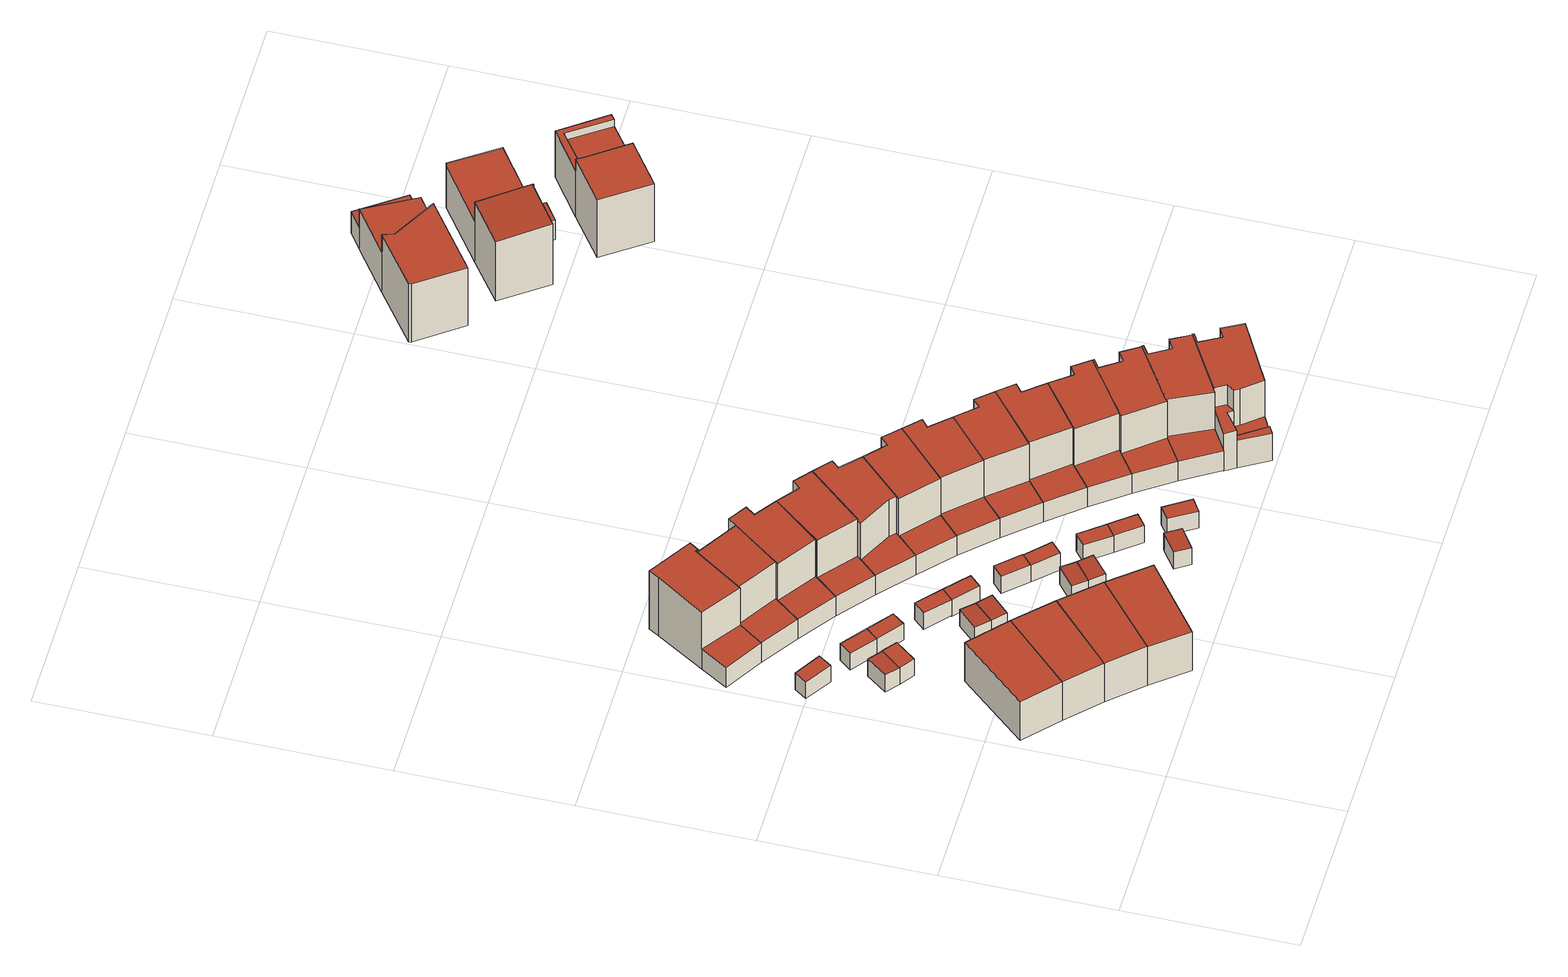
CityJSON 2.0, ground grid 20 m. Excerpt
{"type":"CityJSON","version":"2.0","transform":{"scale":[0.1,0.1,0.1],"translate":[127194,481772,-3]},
"CityObjects":{
"building1":{"type":"Building","attributes":{"b3_dak_type":"multiple horizontal","b3_h_dak_50p":3.62,"b3_h_dak_70p":3.63,"b3_h_dak_max":3.84,"b3_h_dak_min":3.53,"b3_h_maaiveld":-2.5,"b3_kas_warenhuis":false,"b3_mutatie_ahn3_ahn4":false,"b3_reconstructie_onvolledig":false,"b3_rmse_lod12":0.0469,"b3_rmse_lod13":0.0469,"b3_rmse_lod22":0.0445,"b3_val3dity_lod12":"[]","b3_val3dity_lod13":"[]","b3_val3dity_lod22":"[]","b3_volume_lod12":350.86,"b3_volume_lod13":350.86,"b3_volume_lod22":350.27,"geconstateerd":false,"oorspronkelijkbouwjaar":2007,"status":"Pand in gebruik"},"children":["building1-1"]},
"building1-1":{"type":"BuildingPart","parents":["building1"],"geometry":[{"type":"Solid","lod":"2.2","boundaries":[[[[0,1,2,3]],[[4,1,0,5]],[[5,0,3,6]],[[7,2,1,4]],[[6,3,2,7]],[[6,7,4,5]]]],"semantics":{"surfaces":[{"type":"GroundSurface"},{"type":"WallSurface","on_footprint_edge":true},{"type":"RoofSurface"}],"values":[[0,1,1,1,1,2]]}}]},
"building2":{"type":"Building","attributes":{"b3_dak_type":"multiple horizontal","b3_h_dak_50p":0.16,"b3_h_dak_70p":0.19,"b3_h_dak_max":0.23,"b3_h_dak_min":0.09,"b3_h_maaiveld":-2.44,"b3_kas_warenhuis":false,"b3_mutatie_ahn3_ahn4":false,"b3_reconstructie_onvolledig":false,"b3_rmse_lod12":0.0312,"b3_rmse_lod13":0.0312,"b3_rmse_lod22":0.0264,"b3_val3dity_lod12":"[]","b3_val3dity_lod13":"[]","b3_val3dity_lod22":"[]","b3_volume_lod12":16.62,"b3_volume_lod13":16.62,"b3_volume_lod22":16.56,"geconstateerd":false,"oorspronkelijkbouwjaar":2007,"status":"Pand in gebruik"},"children":["building2-1"]},
"building2-1":{"type":"BuildingPart","parents":["building2"],"geometry":[{"type":"Solid","lod":"2.2","boundaries":[[[[8,9,10,11]],[[12,9,8,13]],[[13,8,11,14]],[[15,10,9,12]],[[14,11,10,15]],[[14,15,12,13]]]],"semantics":{"surfaces":[{"type":"GroundSurface"},{"type":"WallSurface","on_footprint_edge":true},{"type":"RoofSurface"}],"values":[[0,1,1,1,1,2]]}}]},
"building3":{"type":"Building","attributes":{"b3_dak_type":"multiple horizontal","b3_h_dak_50p":3.62,"b3_h_dak_70p":3.64,"b3_h_dak_max":3.82,"b3_h_dak_min":3.53,"b3_h_maaiveld":-2.5,"b3_kas_warenhuis":false,"b3_mutatie_ahn3_ahn4":false,"b3_reconstructie_onvolledig":false,"b3_rmse_lod12":0.0473,"b3_rmse_lod13":0.0473,"b3_rmse_lod22":0.0438,"b3_val3dity_lod12":"[]","b3_val3dity_lod13":"[]","b3_val3dity_lod22":"[]","b3_volume_lod12":351.68,"b3_volume_lod13":351.68,"b3_volume_lod22":350.87,"geconstateerd":false,"oorspronkelijkbouwjaar":2007,"status":"Pand in gebruik"},"children":["building3-1"]},
"building3-1":{"type":"BuildingPart","parents":["building3"],"geometry":[{"type":"Solid","lod":"2.2","boundaries":[[[[16,0,3,17]],[[5,0,16,18]],[[18,16,17,19]],[[6,3,0,5]],[[19,17,3,6]],[[19,6,5,18]]]],"semantics":{"surfaces":[{"type":"GroundSurface"},{"type":"WallSurface","on_footprint_edge":true},{"type":"RoofSurface"}],"values":[[0,1,1,1,1,2]]}}]},
"building4":{"type":"Building","attributes":{"b3_dak_type":"multiple horizontal","b3_h_dak_50p":0.15,"b3_h_dak_70p":0.17,"b3_h_dak_max":0.22,"b3_h_dak_min":0.09,"b3_h_maaiveld":-2.45,"b3_kas_warenhuis":false,"b3_mutatie_ahn3_ahn4":false,"b3_reconstructie_onvolledig":false,"b3_rmse_lod12":0.0322,"b3_rmse_lod13":0.0322,"b3_rmse_lod22":0.0257,"b3_val3dity_lod12":"[]","b3_val3dity_lod13":"[]","b3_val3dity_lod22":"[]","b3_volume_lod12":15.64,"b3_volume_lod13":15.64,"b3_volume_lod22":15.59,"geconstateerd":false,"oorspronkelijkbouwjaar":2007,"status":"Pand in gebruik"},"children":["building4-1"]},
"building4-1":{"type":"BuildingPart","parents":["building4"],"geometry":[{"type":"Solid","lod":"2.2","boundaries":[[[[20,21,22,23]],[[24,21,20,25]],[[26,22,21,24]],[[25,20,23,27]],[[27,23,22,26]],[[27,26,24,25]]]],"semantics":{"surfaces":[{"type":"GroundSurface"},{"type":"WallSurface","on_footprint_edge":true},{"type":"RoofSurface"}],"values":[[0,1,1,1,1,2]]}}]},
"building5":{"type":"Building","attributes":{"b3_dak_type":"multiple horizontal","b3_h_dak_50p":0.14,"b3_h_dak_70p":0.16,"b3_h_dak_max":0.22,"b3_h_dak_min":0.08,"b3_h_maaiveld":-2.45,"b3_kas_warenhuis":false,"b3_mutatie_ahn3_ahn4":false,"b3_reconstructie_onvolledig":false,"b3_rmse_lod12":0.0303,"b3_rmse_lod13":0.0303,"b3_rmse_lod22":0.0255,"b3_val3dity_lod12":"[]","b3_val3dity_lod13":"[]","b3_val3dity_lod22":"[]","b3_volume_lod12":15.59,"b3_volume_lod13":15.59,"b3_volume_lod22":15.56,"geconstateerd":false,"oorspronkelijkbouwjaar":2007,"status":"Pand in gebruik"},"children":["building5-1"]},
"building5-1":{"type":"BuildingPart","parents":["building5"],"geometry":[{"type":"Solid","lod":"2.2","boundaries":[[[[22,21,28,29]],[[30,21,22,26]],[[31,28,21,30]],[[26,22,29,32]],[[32,29,28,31]],[[32,31,30,26]]]],"semantics":{"surfaces":[{"type":"GroundSurface"},{"type":"WallSurface","on_footprint_edge":true},{"type":"RoofSurface"}],"values":[[0,1,1,1,1,2]]}}]},
"building6":{"type":"Building","attributes":{"b3_dak_type":"multiple horizontal","b3_h_dak_50p":3.62,"b3_h_dak_70p":3.64,"b3_h_dak_max":3.83,"b3_h_dak_min":3.54,"b3_h_maaiveld":-2.51,"b3_kas_warenhuis":false,"b3_mutatie_ahn3_ahn4":false,"b3_reconstructie_onvolledig":false,"b3_rmse_lod12":0.0476,"b3_rmse_lod13":0.0476,"b3_rmse_lod22":0.0449,"b3_val3dity_lod12":"[]","b3_val3dity_lod13":"[]","b3_val3dity_lod22":"[]","b3_volume_lod12":352.88,"b3_volume_lod13":352.88,"b3_volume_lod22":352.24,"geconstateerd":false,"oorspronkelijkbouwjaar":2007,"status":"Pand in gebruik"},"children":["building6-1"]},
"building6-1":{"type":"BuildingPart","parents":["building6"],"geometry":[{"type":"Solid","lod":"2.2","boundaries":[[[[33,16,17,34]],[[18,16,33,35]],[[35,33,34,36]],[[19,17,16,18]],[[36,34,17,19]],[[36,19,18,35]]]],"semantics":{"surfaces":[{"type":"GroundSurface"},{"type":"WallSurface","on_footprint_edge":true},{"type":"RoofSurface"}],"values":[[0,1,1,1,1,2]]}}]},
"building7":{"type":"Building","attributes":{"b3_dak_type":"multiple horizontal","b3_h_dak_50p":0.16,"b3_h_dak_70p":0.19,"b3_h_dak_max":0.23,"b3_h_dak_min":0.08,"b3_h_maaiveld":-2.43,"b3_kas_warenhuis":false,"b3_mutatie_ahn3_ahn4":false,"b3_reconstructie_onvolledig":false,"b3_rmse_lod12":0.0353,"b3_rmse_lod13":0.0353,"b3_rmse_lod22":0.0307,"b3_val3dity_lod12":"[]","b3_val3dity_lod13":"[]","b3_val3dity_lod22":"[]","b3_volume_lod12":16.55,"b3_volume_lod13":16.55,"b3_volume_lod22":16.5,"geconstateerd":false,"oorspronkelijkbouwjaar":2007,"status":"Pand in gebruik"},"children":["building7-1"]},
"building7-1":{"type":"BuildingPart","parents":["building7"],"geometry":[{"type":"Solid","lod":"2.2","boundaries":[[[[37,38,39,40]],[[41,39,38,42]],[[43,40,39,41]],[[44,37,40,43]],[[42,38,37,44]],[[42,44,43,41]]]],"semantics":{"surfaces":[{"type":"GroundSurface"},{"type":"WallSurface","on_footprint_edge":true},{"type":"RoofSurface"}],"values":[[0,1,1,1,1,2]]}}]},
"building8":{"type":"Building","attributes":{"b3_dak_type":"multiple horizontal","b3_h_dak_50p":3.62,"b3_h_dak_70p":3.63,"b3_h_dak_max":3.81,"b3_h_dak_min":3.55,"b3_h_maaiveld":-2.51,"b3_kas_warenhuis":false,"b3_mutatie_ahn3_ahn4":false,"b3_reconstructie_onvolledig":false,"b3_rmse_lod12":0.0445,"b3_rmse_lod13":0.0445,"b3_rmse_lod22":0.0432,"b3_val3dity_lod12":"[]","b3_val3dity_lod13":"[]","b3_val3dity_lod22":"[]","b3_volume_lod12":352.16,"b3_volume_lod13":352.16,"b3_volume_lod22":351.63,"geconstateerd":false,"oorspronkelijkbouwjaar":2007,"status":"Pand in gebruik"},"children":["building8-1"]},
"building8-1":{"type":"BuildingPart","parents":["building8"],"geometry":[{"type":"Solid","lod":"2.2","boundaries":[[[[45,33,34,46]],[[47,33,45,48]],[[48,45,46,49]],[[36,34,33,47]],[[49,46,34,36]],[[49,36,47,48]]]],"semantics":{"surfaces":[{"type":"GroundSurface"},{"type":"WallSurface","on_footprint_edge":true},{"type":"RoofSurface"}],"values":[[0,1,1,1,1,2]]}}]},
"building9":{"type":"Building","attributes":{"b3_dak_type":"multiple horizontal","b3_h_dak_50p":0.15,"b3_h_dak_70p":0.19,"b3_h_dak_max":0.22,"b3_h_dak_min":0.09,"b3_h_maaiveld":-2.45,"b3_kas_warenhuis":false,"b3_mutatie_ahn3_ahn4":false,"b3_reconstructie_onvolledig":false,"b3_rmse_lod12":0.0327,"b3_rmse_lod13":0.0327,"b3_rmse_lod22":0.0309,"b3_val3dity_lod12":"[]","b3_val3dity_lod13":"[]","b3_val3dity_lod22":"[]","b3_volume_lod12":16.62,"b3_volume_lod13":16.62,"b3_volume_lod22":16.6,"geconstateerd":false,"oorspronkelijkbouwjaar":2007,"status":"Pand in gebruik"},"children":["building9-1"]},
"building9-1":{"type":"BuildingPart","parents":["building9"],"geometry":[{"type":"Solid","lod":"2.2","boundaries":[[[[40,39,50,51]],[[41,39,40,43]],[[52,50,39,41]],[[43,40,51,53]],[[53,51,50,52]],[[53,52,41,43]]]],"semantics":{"surfaces":[{"type":"GroundSurface"},{"type":"WallSurface","on_footprint_edge":true},{"type":"RoofSurface"}],"values":[[0,1,1,1,1,2]]}}]},
"building10":{"type":"Building","attributes":{"b3_dak_type":"multiple horizontal","b3_h_dak_50p":6.59,"b3_h_dak_70p":6.62,"b3_h_dak_max":6.99,"b3_h_dak_min":0.56,"b3_h_maaiveld":-2.5,"b3_kas_warenhuis":false,"b3_mutatie_ahn3_ahn4":false,"b3_reconstructie_onvolledig":false,"b3_rmse_lod12":3.11,"b3_rmse_lod13":0.133,"b3_rmse_lod22":0.134,"b3_val3dity_lod12":"[]","b3_val3dity_lod13":"[]","b3_val3dity_lod22":"[]","b3_volume_lod12":579.64,"b3_volume_lod13":471.14,"b3_volume_lod22":470.52,"geconstateerd":false,"oorspronkelijkbouwjaar":2007,"status":"Pand in gebruik"},"children":["building10-1"]},
"building10-1":{"type":"BuildingPart","parents":["building10"],"geometry":[{"type":"Solid","lod":"2.2","boundaries":[[[[54,55,56,57,58,59,60,61,62]],[[63,60,59,64]],[[65,61,60,63]],[[66,58,57,67]],[[64,59,58,66]],[[68,54,62,69]],[[67,57,56,70,71]],[[70,56,55,72]],[[73,69,62,61,65]],[[72,55,54,68]],[[71,70,69,73]],[[71,73,65,63,64,66,67]],[[69,70,72,68]]]],"semantics":{"surfaces":[{"type":"GroundSurface"},{"type":"WallSurface","on_footprint_edge":true},{"type":"WallSurface","on_footprint_edge":false},{"type":"RoofSurface"}],"values":[[0,1,1,1,1,1,1,1,1,1,2,3,3]]}}]},
"building11":{"type":"Building","attributes":{"b3_dak_type":"multiple horizontal","b3_h_dak_50p":0.15,"b3_h_dak_70p":0.17,"b3_h_dak_max":0.22,"b3_h_dak_min":0.09,"b3_h_maaiveld":-2.44,"b3_kas_warenhuis":false,"b3_mutatie_ahn3_ahn4":false,"b3_reconstructie_onvolledig":false,"b3_rmse_lod12":0.0312,"b3_rmse_lod13":0.0312,"b3_rmse_lod22":0.0282,"b3_val3dity_lod12":"[]","b3_val3dity_lod13":"[]","b3_val3dity_lod22":"[]","b3_volume_lod12":15.48,"b3_volume_lod13":15.48,"b3_volume_lod22":15.45,"geconstateerd":false,"oorspronkelijkbouwjaar":2007,"status":"Pand in gebruik"},"children":["building11-1"]},
"building11-1":{"type":"BuildingPart","parents":["building11"],"geometry":[{"type":"Solid","lod":"2.2","boundaries":[[[[74,75,76,77]],[[78,75,74,79]],[[79,74,77,80]],[[81,76,75,78]],[[80,77,76,81]],[[80,81,78,79]]]],"semantics":{"surfaces":[{"type":"GroundSurface"},{"type":"WallSurface","on_footprint_edge":true},{"type":"RoofSurface"}],"values":[[0,1,1,1,1,2]]}}]},
"building12":{"type":"Building","attributes":{"b3_dak_type":"multiple horizontal","b3_h_dak_50p":0.15,"b3_h_dak_70p":0.17,"b3_h_dak_max":0.22,"b3_h_dak_min":0.08,"b3_h_maaiveld":-2.44,"b3_kas_warenhuis":false,"b3_mutatie_ahn3_ahn4":false,"b3_reconstructie_onvolledig":false,"b3_rmse_lod12":0.0289,"b3_rmse_lod13":0.0289,"b3_rmse_lod22":0.0249,"b3_val3dity_lod12":"[]","b3_val3dity_lod13":"[]","b3_val3dity_lod22":"[]","b3_volume_lod12":15.53,"b3_volume_lod13":15.53,"b3_volume_lod22":15.49,"geconstateerd":false,"oorspronkelijkbouwjaar":2007,"status":"Pand in gebruik"},"children":["building12-1"]},
"building12-1":{"type":"BuildingPart","parents":["building12"],"geometry":[{"type":"Solid","lod":"2.2","boundaries":[[[[82,74,77,83]],[[79,74,82,84]],[[84,82,83,85]],[[80,77,74,79]],[[85,83,77,80]],[[85,80,79,84]]]],"semantics":{"surfaces":[{"type":"GroundSurface"},{"type":"WallSurface","on_footprint_edge":true},{"type":"RoofSurface"}],"values":[[0,1,1,1,1,2]]}}]},
"building13":{"type":"Building","attributes":{"b3_dak_type":"multiple horizontal","b3_h_dak_50p":0.16,"b3_h_dak_70p":0.18,"b3_h_dak_max":0.35,"b3_h_dak_min":0.08,"b3_h_maaiveld":-2.44,"b3_kas_warenhuis":false,"b3_mutatie_ahn3_ahn4":false,"b3_reconstructie_onvolledig":false,"b3_rmse_lod12":0.0394,"b3_rmse_lod13":0.0394,"b3_rmse_lod22":0.0369,"b3_val3dity_lod12":"[]","b3_val3dity_lod13":"[]","b3_val3dity_lod22":"[]","b3_volume_lod12":16.65,"b3_volume_lod13":16.65,"b3_volume_lod22":16.6,"geconstateerd":false,"oorspronkelijkbouwjaar":2007,"status":"Pand in gebruik"},"children":["building13-1"]},
"building13-1":{"type":"BuildingPart","parents":["building13"],"geometry":[{"type":"Solid","lod":"2.2","boundaries":[[[[86,87,88,89]],[[90,88,87,91]],[[92,89,88,90]],[[93,86,89,92]],[[91,87,86,93]],[[91,93,92,90]]]],"semantics":{"surfaces":[{"type":"GroundSurface"},{"type":"WallSurface","on_footprint_edge":true},{"type":"RoofSurface"}],"values":[[0,1,1,1,1,2]]}}]},
"building14":{"type":"Building","attributes":{"b3_dak_type":"multiple horizontal","b3_h_dak_50p":6.58,"b3_h_dak_70p":6.61,"b3_h_dak_max":6.96,"b3_h_dak_min":0.61,"b3_h_maaiveld":-2.49,"b3_kas_warenhuis":false,"b3_mutatie_ahn3_ahn4":false,"b3_reconstructie_onvolledig":false,"b3_rmse_lod12":3.37,"b3_rmse_lod13":1.05,"b3_rmse_lod22":0.201,"b3_val3dity_lod12":"[]","b3_val3dity_lod13":"[]","b3_val3dity_lod22":"[]","b3_volume_lod12":539.09,"b3_volume_lod13":422.12,"b3_volume_lod22":402.04,"geconstateerd":false,"oorspronkelijkbouwjaar":2007,"status":"Pand in gebruik"},"children":["building14-1"]},
"building14-1":{"type":"BuildingPart","parents":["building14"],"geometry":[{"type":"Solid","lod":"2.2","boundaries":[[[[94,95,96,97,98,99,100,54,101,61]],[[102,100,99,103]],[[104,105,103,106]],[[107,96,95,108]],[[109,98,97,110]],[[110,97,96,107]],[[111,112,113,114]],[[114,113,94,61,65]],[[68,54,100,102]],[[105,101,54,68]],[[106,103,99,98,109,115]],[[65,61,101,105,104]],[[108,95,94,113]],[[115,109,112,111]],[[105,68,102,103]],[[115,111,114,65,104,106]],[[112,109,110,107,108,113]]]],"semantics":{"surfaces":[{"type":"GroundSurface"},{"type":"WallSurface","on_footprint_edge":true},{"type":"WallSurface","on_footprint_edge":false},{"type":"RoofSurface"}],"values":[[0,1,2,1,1,1,2,1,1,1,1,1,1,2,3,3,3]]}}]},
"building15":{"type":"Building","attributes":{"b3_dak_type":"multiple horizontal","b3_h_dak_50p":0.15,"b3_h_dak_70p":0.17,"b3_h_dak_max":0.22,"b3_h_dak_min":0.1,"b3_h_maaiveld":-2.45,"b3_kas_warenhuis":false,"b3_mutatie_ahn3_ahn4":false,"b3_reconstructie_onvolledig":false,"b3_rmse_lod12":0.0304,"b3_rmse_lod13":0.0304,"b3_rmse_lod22":0.0271,"b3_val3dity_lod12":"[]","b3_val3dity_lod13":"[]","b3_val3dity_lod22":"[]","b3_volume_lod12":16.62,"b3_volume_lod13":16.62,"b3_volume_lod22":16.58,"geconstateerd":false,"oorspronkelijkbouwjaar":2007,"status":"Pand in gebruik"},"children":["building15-1"]},
"building15-1":{"type":"BuildingPart","parents":["building15"],"geometry":[{"type":"Solid","lod":"2.2","boundaries":[[[[116,117,118,119]],[[91,117,116,90]],[[120,118,117,91]],[[90,116,119,121]],[[121,119,118,120]],[[121,120,91,90]]]],"semantics":{"surfaces":[{"type":"GroundSurface"},{"type":"WallSurface","on_footprint_edge":true},{"type":"RoofSurface"}],"values":[[0,1,1,1,1,2]]}}]},
"building16":{"type":"Building","attributes":{"b3_dak_type":"multiple horizontal","b3_h_dak_50p":0.14,"b3_h_dak_70p":0.17,"b3_h_dak_max":0.21,"b3_h_dak_min":0.1,"b3_h_maaiveld":-2.47,"b3_kas_warenhuis":false,"b3_mutatie_ahn3_ahn4":false,"b3_reconstructie_onvolledig":false,"b3_rmse_lod12":0.0326,"b3_rmse_lod13":0.0326,"b3_rmse_lod22":0.0248,"b3_val3dity_lod12":"[]","b3_val3dity_lod13":"[]","b3_val3dity_lod22":"[]","b3_volume_lod12":15.82,"b3_volume_lod13":15.82,"b3_volume_lod22":15.75,"geconstateerd":false,"oorspronkelijkbouwjaar":2007,"status":"Pand in gebruik"},"children":["building16-1"]},
"building16-1":{"type":"BuildingPart","parents":["building16"],"geometry":[{"type":"Solid","lod":"2.2","boundaries":[[[[122,123,124,125]],[[126,123,122,127]],[[127,122,125,128]],[[129,124,123,126]],[[128,125,124,129]],[[128,129,126,127]]]],"semantics":{"surfaces":[{"type":"GroundSurface"},{"type":"WallSurface","on_footprint_edge":true},{"type":"RoofSurface"}],"values":[[0,1,1,1,1,2]]}}]},
"building17":{"type":"Building","attributes":{"b3_dak_type":"multiple horizontal","b3_h_dak_50p":6.57,"b3_h_dak_70p":6.6,"b3_h_dak_max":6.95,"b3_h_dak_min":0.58,"b3_h_maaiveld":-2.49,"b3_kas_warenhuis":false,"b3_mutatie_ahn3_ahn4":false,"b3_reconstructie_onvolledig":false,"b3_rmse_lod12":3.34,"b3_rmse_lod13":1.13,"b3_rmse_lod22":1.14,"b3_val3dity_lod12":"[]","b3_val3dity_lod13":"[]","b3_val3dity_lod22":"[]","b3_volume_lod12":538.98,"b3_volume_lod13":430.71,"b3_volume_lod22":430.53,"geconstateerd":false,"oorspronkelijkbouwjaar":2007,"status":"Pand in gebruik"},"children":["building17-1"]},
"building17-1":{"type":"BuildingPart","parents":["building17"],"geometry":[{"type":"Solid","lod":"2.2","boundaries":[[[[130,97,131,132,133,134,135,100]],[[136,132,131,137]],[[138,133,132,136]],[[139,97,130,140,141]],[[137,131,97,139]],[[142,143,134,133,138]],[[141,140,143,142]],[[102,100,135,144]],[[140,130,100,102]],[[144,135,134,143]],[[141,142,138,136,137,139]],[[144,143,140,102]]]],"semantics":{"surfaces":[{"type":"GroundSurface"},{"type":"WallSurface","on_footprint_edge":true},{"type":"WallSurface","on_footprint_edge":false},{"type":"RoofSurface"}],"values":[[0,1,1,1,1,1,2,1,1,1,3,3]]}}]},
"building18":{"type":"Building","attributes":{"b3_dak_type":"multiple horizontal","b3_h_dak_50p":0.14,"b3_h_dak_70p":0.17,"b3_h_dak_max":0.23,"b3_h_dak_min":0.1,"b3_h_maaiveld":-2.46,"b3_kas_warenhuis":false,"b3_mutatie_ahn3_ahn4":false,"b3_reconstructie_onvolledig":false,"b3_rmse_lod12":0.0296,"b3_rmse_lod13":0.0296,"b3_rmse_lod22":0.0271,"b3_val3dity_lod12":"[]","b3_val3dity_lod13":"[]","b3_val3dity_lod22":"[]","b3_volume_lod12":15.75,"b3_volume_lod13":15.75,"b3_volume_lod22":15.72,"geconstateerd":false,"oorspronkelijkbouwjaar":2007,"status":"Pand in gebruik"},"children":["building18-1"]},
"building18-1":{"type":"BuildingPart","parents":["building18"],"geometry":[{"type":"Solid","lod":"2.2","boundaries":[[[[145,146,122,125]],[[147,146,145,148]],[[148,145,125,128]],[[127,122,146,147]],[[128,125,122,127]],[[128,127,147,148]]]],"semantics":{"surfaces":[{"type":"GroundSurface"},{"type":"WallSurface","on_footprint_edge":true},{"type":"RoofSurface"}],"values":[[0,1,1,1,1,2]]}}]},
"building19":{"type":"Building","attributes":{"b3_dak_type":"multiple horizontal","b3_h_dak_50p":0.19,"b3_h_dak_70p":0.2,"b3_h_dak_max":0.27,"b3_h_dak_min":0.1,"b3_h_maaiveld":-2.47,"b3_kas_warenhuis":false,"b3_mutatie_ahn3_ahn4":false,"b3_reconstructie_onvolledig":false,"b3_rmse_lod12":0.0348,"b3_rmse_lod13":0.0348,"b3_rmse_lod22":0.025,"b3_val3dity_lod12":"[]","b3_val3dity_lod13":"[]","b3_val3dity_lod22":"[]","b3_volume_lod12":16.95,"b3_volume_lod13":16.95,"b3_volume_lod22":16.85,"geconstateerd":false,"oorspronkelijkbouwjaar":2007,"status":"Pand in gebruik"},"children":["building19-1"]},
"building19-1":{"type":"BuildingPart","parents":["building19"],"geometry":[{"type":"Solid","lod":"2.2","boundaries":[[[[149,150,151,152]],[[153,149,152,154]],[[154,152,151,155]],[[155,151,150,156]],[[156,150,149,153]],[[156,153,154,155]]]],"semantics":{"surfaces":[{"type":"GroundSurface"},{"type":"WallSurface","on_footprint_edge":true},{"type":"RoofSurface"}],"values":[[0,1,1,1,1,2]]}}]},
"building20":{"type":"Building","attributes":{"b3_dak_type":"multiple horizontal","b3_h_dak_50p":0.16,"b3_h_dak_70p":0.18,"b3_h_dak_max":0.22,"b3_h_dak_min":0.09,"b3_h_maaiveld":-2.47,"b3_kas_warenhuis":false,"b3_mutatie_ahn3_ahn4":false,"b3_reconstructie_onvolledig":false,"b3_rmse_lod12":0.03,"b3_rmse_lod13":0.03,"b3_rmse_lod22":0.0282,"b3_val3dity_lod12":"[]","b3_val3dity_lod13":"[]","b3_val3dity_lod22":"[]","b3_volume_lod12":16.79,"b3_volume_lod13":16.79,"b3_volume_lod22":16.76,"geconstateerd":false,"oorspronkelijkbouwjaar":2007,"status":"Pand in gebruik"},"children":["building20-1"]},
"building20-1":{"type":"BuildingPart","parents":["building20"],"geometry":[{"type":"Solid","lod":"2.2","boundaries":[[[[157,158,150,149]],[[159,158,157,160]],[[160,157,149,161]],[[162,150,158,159]],[[161,149,150,162]],[[161,162,159,160]]]],"semantics":{"surfaces":[{"type":"GroundSurface"},{"type":"WallSurface","on_footprint_edge":true},{"type":"RoofSurface"}],"values":[[0,1,1,1,1,2]]}}]},
"building21":{"type":"Building","attributes":{"b3_dak_type":"multiple horizontal","b3_h_dak_50p":6.57,"b3_h_dak_70p":6.6,"b3_h_dak_max":7.01,"b3_h_dak_min":0.46,"b3_h_maaiveld":-2.48,"b3_kas_warenhuis":false,"b3_mutatie_ahn3_ahn4":false,"b3_reconstructie_onvolledig":false,"b3_rmse_lod12":3.31,"b3_rmse_lod13":1.07,"b3_rmse_lod22":1.08,"b3_val3dity_lod12":"[]","b3_val3dity_lod13":"[]","b3_val3dity_lod22":"[]","b3_volume_lod12":541.72,"b3_volume_lod13":436.87,"b3_volume_lod22":436.62,"geconstateerd":false,"oorspronkelijkbouwjaar":2007,"status":"Pand in gebruik"},"children":["building21-1"]},
"building21-1":{"type":"BuildingPart","parents":["building21"],"geometry":[{"type":"Solid","lod":"2.2","boundaries":[[[[163,133,164,165,166,167,168,135]],[[169,170,171,172]],[[170,163,135,144]],[[173,165,164,174]],[[175,166,165,173]],[[172,171,167,166,175]],[[174,164,133,138]],[[144,135,168,176]],[[176,168,167,171]],[[138,133,163,170,169]],[[176,171,170,144]],[[138,169,172,175,173,174]]]],"semantics":{"surfaces":[{"type":"GroundSurface"},{"type":"WallSurface","on_footprint_edge":false},{"type":"WallSurface","on_footprint_edge":true},{"type":"RoofSurface"}],"values":[[0,1,2,2,2,2,2,2,2,2,3,3]]}}]},
"building22":{"type":"Building","attributes":{"b3_dak_type":"multiple horizontal","b3_h_dak_50p":0.14,"b3_h_dak_70p":0.16,"b3_h_dak_max":0.21,"b3_h_dak_min":0.08,"b3_h_maaiveld":-2.46,"b3_kas_warenhuis":false,"b3_mutatie_ahn3_ahn4":false,"b3_reconstructie_onvolledig":false,"b3_rmse_lod12":0.0321,"b3_rmse_lod13":0.0321,"b3_rmse_lod22":0.0276,"b3_val3dity_lod12":"[]","b3_val3dity_lod13":"[]","b3_val3dity_lod22":"[]","b3_volume_lod12":15.6,"b3_volume_lod13":15.6,"b3_volume_lod22":15.55,"geconstateerd":false,"oorspronkelijkbouwjaar":2007,"status":"Pand in gebruik"},"children":["building22-1"]},
"building22-1":{"type":"BuildingPart","parents":["building22"],"geometry":[{"type":"Solid","lod":"2.2","boundaries":[[[[177,178,179,180]],[[181,178,177,182]],[[183,179,178,181]],[[182,177,180,184]],[[184,180,179,183]],[[184,183,181,182]]]],"semantics":{"surfaces":[{"type":"GroundSurface"},{"type":"WallSurface","on_footprint_edge":true},{"type":"RoofSurface"}],"values":[[0,1,1,1,1,2]]}}]},
"building23":{"type":"Building","attributes":{"b3_dak_type":"multiple horizontal","b3_h_dak_50p":0.16,"b3_h_dak_70p":0.19,"b3_h_dak_max":0.23,"b3_h_dak_min":0.11,"b3_h_maaiveld":-2.46,"b3_kas_warenhuis":false,"b3_mutatie_ahn3_ahn4":false,"b3_reconstructie_onvolledig":false,"b3_rmse_lod12":0.0309,"b3_rmse_lod13":0.0309,"b3_rmse_lod22":0.0281,"b3_val3dity_lod12":"[]","b3_val3dity_lod13":"[]","b3_val3dity_lod22":"[]","b3_volume_lod12":16.78,"b3_volume_lod13":16.78,"b3_volume_lod22":16.72,"geconstateerd":false,"oorspronkelijkbouwjaar":2007,"status":"Pand in gebruik"},"children":["building23-1"]},
"building23-1":{"type":"BuildingPart","parents":["building23"],"geometry":[{"type":"Solid","lod":"2.2","boundaries":[[[[185,186,187,188]],[[189,185,188,190]],[[190,188,187,191]],[[191,187,186,192]],[[192,186,185,189]],[[192,189,190,191]]]],"semantics":{"surfaces":[{"type":"GroundSurface"},{"type":"WallSurface","on_footprint_edge":true},{"type":"RoofSurface"}],"values":[[0,1,1,1,1,2]]}}]},
"building24":{"type":"Building","attributes":{"b3_dak_type":"slanted","b3_h_dak_50p":6.57,"b3_h_dak_70p":6.61,"b3_h_dak_max":6.95,"b3_h_dak_min":0.6,"b3_h_maaiveld":-2.48,"b3_kas_warenhuis":false,"b3_mutatie_ahn3_ahn4":false,"b3_reconstructie_onvolledig":false,"b3_rmse_lod12":3.28,"b3_rmse_lod13":0.736,"b3_rmse_lod22":0.752,"b3_val3dity_lod12":"[]","b3_val3dity_lod13":"[]","b3_val3dity_lod22":"[]","b3_volume_lod12":540.41,"b3_volume_lod13":438.74,"b3_volume_lod22":438.13,"geconstateerd":false,"oorspronkelijkbouwjaar":2007,"status":"Pand in gebruik"},"children":["building24-1"]},
"building24-1":{"type":"BuildingPart","parents":["building24"],"geometry":[{"type":"Solid","lod":"2.2","boundaries":[[[[193,166,194,195,196,197,198,168]],[[199,195,194,200]],[[201,196,195,199]],[[175,166,193,202,203]],[[200,194,166,175]],[[176,168,198,204]],[[203,202,205,206]],[[202,193,168,176]],[[206,205,207,208]],[[208,207,197,196,201]],[[204,198,197,207]],[[208,201,199,200,175,203,206]],[[204,207,205,202,176]]]],"semantics":{"surfaces":[{"type":"GroundSurface"},{"type":"WallSurface","on_footprint_edge":true},{"type":"WallSurface","on_footprint_edge":false},{"type":"RoofSurface"}],"values":[[0,1,1,1,1,1,2,1,2,1,1,3,3]]}}]},
"building25":{"type":"Building","attributes":{"b3_dak_type":"multiple horizontal","b3_h_dak_50p":0.16,"b3_h_dak_70p":0.18,"b3_h_dak_max":0.22,"b3_h_dak_min":0.09,"b3_h_maaiveld":-2.46,"b3_kas_warenhuis":false,"b3_mutatie_ahn3_ahn4":false,"b3_reconstructie_onvolledig":false,"b3_rmse_lod12":0.0303,"b3_rmse_lod13":0.0303,"b3_rmse_lod22":0.0279,"b3_val3dity_lod12":"[]","b3_val3dity_lod13":"[]","b3_val3dity_lod22":"[]","b3_volume_lod12":16.71,"b3_volume_lod13":16.71,"b3_volume_lod22":16.67,"geconstateerd":false,"oorspronkelijkbouwjaar":2007,"status":"Pand in gebruik"},"children":["building25-1"]},
"building25-1":{"type":"BuildingPart","parents":["building25"],"geometry":[{"type":"Solid","lod":"2.2","boundaries":[[[[186,185,209,210]],[[189,185,186,211]],[[212,209,185,189]],[[211,186,210,213]],[[213,210,209,212]],[[213,212,189,211]]]],"semantics":{"surfaces":[{"type":"GroundSurface"},{"type":"WallSurface","on_footprint_edge":true},{"type":"RoofSurface"}],"values":[[0,1,1,1,1,2]]}}]},
"building26":{"type":"Building","attributes":{"b3_dak_type":"multiple horizontal","b3_h_dak_50p":0.16,"b3_h_dak_70p":0.19,"b3_h_dak_max":0.24,"b3_h_dak_min":0.11,"b3_h_maaiveld":-2.46,"b3_kas_warenhuis":false,"b3_mutatie_ahn3_ahn4":false,"b3_reconstructie_onvolledig":false,"b3_rmse_lod12":0.0328,"b3_rmse_lod13":0.0328,"b3_rmse_lod22":0.0298,"b3_val3dity_lod12":"[]","b3_val3dity_lod13":"[]","b3_val3dity_lod22":"[]","b3_volume_lod12":16.5,"b3_volume_lod13":16.5,"b3_volume_lod22":16.45,"geconstateerd":false,"oorspronkelijkbouwjaar":2007,"status":"Pand in gebruik"},"children":["building26-1"]},
"building26-1":{"type":"BuildingPart","parents":["building26"],"geometry":[{"type":"Solid","lod":"2.2","boundaries":[[[[214,215,216,217]],[[218,214,217,219]],[[219,217,216,220]],[[220,216,215,221]],[[221,215,214,218]],[[221,218,219,220]]]],"semantics":{"surfaces":[{"type":"GroundSurface"},{"type":"WallSurface","on_footprint_edge":true},{"type":"RoofSurface"}],"values":[[0,1,1,1,1,2]]}}]},
"building27":{"type":"Building","attributes":{"b3_dak_type":"multiple horizontal","b3_h_dak_50p":6.57,"b3_h_dak_70p":6.61,"b3_h_dak_max":6.95,"b3_h_dak_min":0.58,"b3_h_maaiveld":-2.49,"b3_kas_warenhuis":false,"b3_mutatie_ahn3_ahn4":false,"b3_reconstructie_onvolledig":false,"b3_rmse_lod12":3.36,"b3_rmse_lod13":0.877,"b3_rmse_lod22":0.889,"b3_val3dity_lod12":"[]","b3_val3dity_lod13":"[]","b3_val3dity_lod22":"[]","b3_volume_lod12":541.4,"b3_volume_lod13":436.33,"b3_volume_lod22":436.06,"geconstateerd":false,"oorspronkelijkbouwjaar":2007,"status":"Pand in gebruik"},"children":["building27-1"]},
"building27-1":{"type":"BuildingPart","parents":["building27"],"geometry":[{"type":"Solid","lod":"2.2","boundaries":[[[[222,223,198,224,196,225,226,227]],[[228,223,222,229]],[[230,231,229,232]],[[233,226,225,234]],[[235,227,226,233]],[[234,225,196,201]],[[201,196,224,231,230]],[[231,224,198,204]],[[232,229,222,227,235]],[[204,198,223,228]],[[232,235,233,234,201,230]],[[204,228,229,231]]]],"semantics":{"surfaces":[{"type":"GroundSurface"},{"type":"WallSurface","on_footprint_edge":true},{"type":"WallSurface","on_footprint_edge":false},{"type":"RoofSurface"}],"values":[[0,1,2,1,1,1,1,1,1,1,3,3]]}}]},
"building28":{"type":"Building","attributes":{"b3_dak_type":"multiple horizontal","b3_h_dak_50p":6.58,"b3_h_dak_70p":6.61,"b3_h_dak_max":6.98,"b3_h_dak_min":0.37,"b3_h_maaiveld":-2.48,"b3_kas_warenhuis":false,"b3_mutatie_ahn3_ahn4":false,"b3_reconstructie_onvolledig":false,"b3_rmse_lod12":3.38,"b3_rmse_lod13":1.14,"b3_rmse_lod22":1.15,"b3_val3dity_lod12":"[]","b3_val3dity_lod13":"[]","b3_val3dity_lod22":"[]","b3_volume_lod12":539.63,"b3_volume_lod13":428.32,"b3_volume_lod22":427.96,"geconstateerd":false,"oorspronkelijkbouwjaar":2007,"status":"Pand in gebruik"},"children":["building28-1"]},
"building28-1":{"type":"BuildingPart","parents":["building28"],"geometry":[{"type":"Solid","lod":"2.2","boundaries":[[[[236,227,237,238,239,240,241,223]],[[242,238,237,243]],[[244,239,238,242]],[[235,227,236,245,246]],[[243,237,227,235]],[[246,245,247,248]],[[245,236,223,228]],[[228,223,241,249]],[[249,241,240,247]],[[248,247,240,239,244]],[[249,247,245,228]],[[248,244,242,243,235,246]]]],"semantics":{"surfaces":[{"type":"GroundSurface"},{"type":"WallSurface","on_footprint_edge":true},{"type":"WallSurface","on_footprint_edge":false},{"type":"RoofSurface"}],"values":[[0,1,1,1,1,2,1,1,1,1,3,3]]}}]},
"building29":{"type":"Building","attributes":{"b3_dak_type":"slanted","b3_h_dak_50p":6.59,"b3_h_dak_70p":6.63,"b3_h_dak_max":7.02,"b3_h_dak_min":0.43,"b3_h_maaiveld":-2.48,"b3_kas_warenhuis":false,"b3_mutatie_ahn3_ahn4":false,"b3_reconstructie_onvolledig":false,"b3_rmse_lod12":3.39,"b3_rmse_lod13":0.966,"b3_rmse_lod22":0.981,"b3_val3dity_lod12":"[]","b3_val3dity_lod13":"[]","b3_val3dity_lod22":"[]","b3_volume_lod12":543.24,"b3_volume_lod13":435.34,"b3_volume_lod22":434.88,"geconstateerd":false,"oorspronkelijkbouwjaar":2007,"status":"Pand in gebruik"},"children":["building29-1"]},
"building29-1":{"type":"BuildingPart","parents":["building29"],"geometry":[{"type":"Solid","lod":"2.2","boundaries":[[[[240,239,250,251,252,253,254,241]],[[255,247,256,257]],[[247,240,241,249]],[[258,251,250,259]],[[260,252,251,258]],[[257,256,253,252,260]],[[259,250,239,244]],[[249,241,254,261]],[[261,254,253,256]],[[244,239,240,247,255]],[[261,256,247,249]],[[244,255,257,260,258,259]]]],"semantics":{"surfaces":[{"type":"GroundSurface"},{"type":"WallSurface","on_footprint_edge":false},{"type":"WallSurface","on_footprint_edge":true},{"type":"RoofSurface"}],"values":[[0,1,2,2,2,2,2,2,2,2,3,3]]}}]},
"building30":{"type":"Building","attributes":{"b3_dak_type":"multiple horizontal","b3_h_dak_50p":6.58,"b3_h_dak_70p":6.62,"b3_h_dak_max":6.98,"b3_h_dak_min":0.57,"b3_h_maaiveld":-2.48,"b3_kas_warenhuis":false,"b3_mutatie_ahn3_ahn4":false,"b3_reconstructie_onvolledig":false,"b3_rmse_lod12":3.4,"b3_rmse_lod13":1,"b3_rmse_lod22":1.02,"b3_val3dity_lod12":"[]","b3_val3dity_lod13":"[]","b3_val3dity_lod22":"[]","b3_volume_lod12":540.5,"b3_volume_lod13":430.34,"b3_volume_lod22":429.99,"geconstateerd":false,"oorspronkelijkbouwjaar":2007,"status":"Pand in gebruik"},"children":["building30-1"]},
"building30-1":{"type":"BuildingPart","parents":["building30"],"geometry":[{"type":"Solid","lod":"2.2","boundaries":[[[[262,254,263,252,264,265,266,267]],[[268,265,264,269]],[[270,266,265,268]],[[260,252,263,271,272]],[[269,264,252,260]],[[273,274,267,266,270]],[[261,254,262,275]],[[271,263,254,261]],[[272,271,274,273]],[[275,262,267,274]],[[272,273,270,268,269,260]],[[275,274,271,261]]]],"semantics":{"surfaces":[{"type":"GroundSurface"},{"type":"WallSurface","on_footprint_edge":true},{"type":"WallSurface","on_footprint_edge":false},{"type":"RoofSurface"}],"values":[[0,1,1,1,1,1,1,1,2,1,3,3]]}}]},
"building31":{"type":"Building","attributes":{"b3_dak_type":"multiple horizontal","b3_h_dak_50p":6.59,"b3_h_dak_70p":6.62,"b3_h_dak_max":6.99,"b3_h_dak_min":0.58,"b3_h_maaiveld":-2.48,"b3_kas_warenhuis":false,"b3_mutatie_ahn3_ahn4":false,"b3_reconstructie_onvolledig":false,"b3_rmse_lod12":3.15,"b3_rmse_lod13":0.161,"b3_rmse_lod22":0.166,"b3_val3dity_lod12":"[]","b3_val3dity_lod13":"[]","b3_val3dity_lod22":"[]","b3_volume_lod12":540.87,"b3_volume_lod13":434.15,"b3_volume_lod22":433.73,"geconstateerd":false,"oorspronkelijkbouwjaar":2007,"status":"Pand in gebruik"},"children":["building31-1"]},
"building31-1":{"type":"BuildingPart","parents":["building31"],"geometry":[{"type":"Solid","lod":"2.2","boundaries":[[[[276,277,278,279,262,280,266,281,282]],[[275,262,279,283]],[[284,280,262,275]],[[285,276,282,286]],[[287,284,288,289]],[[283,279,278,288]],[[290,281,266,270]],[[270,266,280,284,287]],[[289,288,278,277,291]],[[286,282,281,290]],[[291,277,276,285]],[[283,288,284,275]],[[291,285,286,290,270,287,289]]]],"semantics":{"surfaces":[{"type":"GroundSurface"},{"type":"WallSurface","on_footprint_edge":true},{"type":"WallSurface","on_footprint_edge":false},{"type":"RoofSurface"}],"values":[[0,1,1,1,2,1,1,1,1,1,1,3,3]]}}]},
"building32":{"type":"Building","attributes":{"b3_dak_type":"slanted","b3_h_dak_50p":6.58,"b3_h_dak_70p":6.62,"b3_h_dak_max":7,"b3_h_dak_min":0.53,"b3_h_maaiveld":-2.47,"b3_kas_warenhuis":false,"b3_mutatie_ahn3_ahn4":false,"b3_reconstructie_onvolledig":false,"b3_rmse_lod12":3.12,"b3_rmse_lod13":0.16,"b3_rmse_lod22":0.164,"b3_val3dity_lod12":"[]","b3_val3dity_lod13":"[]","b3_val3dity_lod22":"[]","b3_volume_lod12":543.77,"b3_volume_lod13":441.06,"b3_volume_lod22":440.43,"geconstateerd":false,"oorspronkelijkbouwjaar":2007,"status":"Pand in gebruik"},"children":["building32-1"]},
"building32-1":{"type":"BuildingPart","parents":["building32"],"geometry":[{"type":"Solid","lod":"2.2","boundaries":[[[[292,293,279,294,277,295,296,297,298,299]],[[300,293,292,301]],[[302,303,301,304]],[[305,298,297,306]],[[307,299,298,305]],[[304,301,292,299,307]],[[306,297,296,308]],[[308,296,295,309]],[[309,295,277,291]],[[283,279,293,300]],[[303,294,279,283]],[[291,277,294,303,302]],[[303,283,300,301]],[[291,302,304,307,305,306,308,309]]]],"semantics":{"surfaces":[{"type":"GroundSurface"},{"type":"WallSurface","on_footprint_edge":true},{"type":"WallSurface","on_footprint_edge":false},{"type":"RoofSurface"}],"values":[[0,1,2,1,1,1,1,1,1,1,1,1,3,3]]}}]},
"building33":{"type":"Building","attributes":{"b3_dak_type":"slanted","b3_h_dak_50p":6.59,"b3_h_dak_70p":6.62,"b3_h_dak_max":6.99,"b3_h_dak_min":0.59,"b3_h_maaiveld":-2.46,"b3_kas_warenhuis":false,"b3_mutatie_ahn3_ahn4":false,"b3_reconstructie_onvolledig":false,"b3_rmse_lod12":3.05,"b3_rmse_lod13":0.343,"b3_rmse_lod22":0.344,"b3_val3dity_lod12":"[]","b3_val3dity_lod13":"[]","b3_val3dity_lod22":"[]","b3_volume_lod12":541.46,"b3_volume_lod13":435.59,"b3_volume_lod22":435.12,"geconstateerd":false,"oorspronkelijkbouwjaar":2007,"status":"Pand in gebruik"},"children":["building33-1"]},
"building33-1":{"type":"BuildingPart","parents":["building33"],"geometry":[{"type":"Solid","lod":"2.2","boundaries":[[[[310,299,311,312,313,314,315,316,317,293]],[[318,319,320,321]],[[319,310,293,300]],[[322,314,313,323]],[[324,315,314,322]],[[321,320,316,315,324]],[[323,313,312,325]],[[325,312,311,326]],[[326,311,299,327]],[[327,299,310,319,318]],[[300,293,317,328]],[[328,317,316,320]],[[327,318,321,324,322,323,325,326]],[[328,320,319,300]]]],"semantics":{"surfaces":[{"type":"GroundSurface"},{"type":"WallSurface","on_footprint_edge":false},{"type":"WallSurface","on_footprint_edge":true},{"type":"RoofSurface"}],"values":[[0,1,2,2,2,2,2,2,2,2,2,2,3,3]]}}]},
"building34":{"type":"Building","attributes":{"b3_dak_type":"multiple horizontal","b3_h_dak_50p":6.6,"b3_h_dak_70p":6.63,"b3_h_dak_max":6.99,"b3_h_dak_min":0.71,"b3_h_maaiveld":-2.61,"b3_kas_warenhuis":false,"b3_mutatie_ahn3_ahn4":false,"b3_reconstructie_onvolledig":false,"b3_rmse_lod12":2.68,"b3_rmse_lod13":1.04,"b3_rmse_lod22":0.403,"b3_val3dity_lod12":"[]","b3_val3dity_lod13":"[]","b3_val3dity_lod22":"[]","b3_volume_lod12":577.1,"b3_volume_lod13":516.55,"b3_volume_lod22":487.97,"geconstateerd":false,"oorspronkelijkbouwjaar":2007,"status":"Pand in gebruik"},"children":["building34-1"]},
"building34-1":{"type":"BuildingPart","parents":["building34"],"geometry":[{"type":"Solid","lod":"2.2","boundaries":[[[[329,330,331,332,333,334,335,336,337,338,339,340]],[[341,336,335,342]],[[343,339,338,344]],[[345,340,339,343]],[[342,335,334,346,347]],[[348,349,350,351]],[[347,346,352,353]],[[354,337,336,341]],[[344,338,337,354]],[[355,356,357,358]],[[353,352,358,359]],[[360,331,330,361,362]],[[346,334,333,363]],[[364,365,366,367]],[[363,333,332,365,364]],[[365,332,331,360]],[[367,366,368,356,355]],[[362,361,368,366]],[[359,358,357,349,348]],[[361,330,329,350]],[[351,350,329,340,345]],[[367,355,358,352,346,363,364]],[[362,366,365,360]],[[361,350,349,357,356,368]],[[351,345,343,344,354,341,342,347,353,359,348]]]],"semantics":{"surfaces":[{"type":"GroundSurface"},{"type":"WallSurface","on_footprint_edge":true},{"type":"WallSurface","on_footprint_edge":false},{"type":"RoofSurface"}],"values":[[0,1,1,1,1,2,2,1,1,2,2,1,1,2,1,1,2,2,2,1,1,3,3,3,3]]}}]},
"building35":{"type":"Building","attributes":{"b3_dak_type":"multiple horizontal","b3_h_dak_50p":3.85,"b3_h_dak_70p":6.48,"b3_h_dak_max":6.76,"b3_h_dak_min":0.67,"b3_h_maaiveld":-2.63,"b3_kas_warenhuis":false,"b3_mutatie_ahn3_ahn4":false,"b3_reconstructie_onvolledig":false,"b3_rmse_lod12":2.74,"b3_rmse_lod13":1.67,"b3_rmse_lod22":0.249,"b3_val3dity_lod12":"[]","b3_val3dity_lod13":"[]","b3_val3dity_lod22":"[]","b3_volume_lod12":1036.86,"b3_volume_lod13":926.87,"b3_volume_lod22":822.87,"geconstateerd":false,"oorspronkelijkbouwjaar":2020,"status":"Pand in gebruik"},"children":["building35-1"]},
"building35-1":{"type":"BuildingPart","parents":["building35"],"geometry":[{"type":"Solid","lod":"2.2","boundaries":[[[[369,370,371,372,373,374,375,376,377]],[[378,370,369,379,380]],[[380,379,381,382]],[[383,371,370,378,384]],[[385,377,376,386]],[[386,376,375,381]],[[387,372,371,383]],[[384,378,388,389]],[[382,381,375,374,390]],[[389,388,390,391]],[[379,369,377,385]],[[392,373,372,387]],[[391,390,374,373,392]],[[390,388,378,380,382]],[[379,385,386,381]],[[391,392,387,383,384,389]]]],"semantics":{"surfaces":[{"type":"GroundSurface"},{"type":"WallSurface","on_footprint_edge":true},{"type":"WallSurface","on_footprint_edge":false},{"type":"RoofSurface"}],"values":[[0,1,2,1,1,1,1,2,1,2,1,1,1,3,3,3]]}}]},
"building36":{"type":"Building","attributes":{"b3_dak_type":"slanted","b3_h_dak_50p":4.12,"b3_h_dak_70p":6.82,"b3_h_dak_max":7.27,"b3_h_dak_min":0.43,"b3_h_maaiveld":-2.58,"b3_kas_warenhuis":false,"b3_mutatie_ahn3_ahn4":false,"b3_reconstructie_onvolledig":false,"b3_rmse_lod12":2.74,"b3_rmse_lod13":2.11,"b3_rmse_lod22":0.159,"b3_val3dity_lod12":"[]","b3_val3dity_lod13":"[]","b3_val3dity_lod22":"[]","b3_volume_lod12":966.62,"b3_volume_lod13":927.08,"b3_volume_lod22":769.68,"geconstateerd":false,"oorspronkelijkbouwjaar":2020,"status":"Pand in gebruik"},"children":["building36-1"]},
"building36-1":{"type":"BuildingPart","parents":["building36"],"geometry":[{"type":"Solid","lod":"2.2","boundaries":[[[[393,394,395,396,397,398,399,400,401,402,403,404,405]],[[406,402,401,407]],[[407,401,400,408]],[[409,410,411,412,413]],[[410,399,398,414]],[[415,404,403,416]],[[408,400,399,410,409]],[[414,398,397,417]],[[418,405,404,415]],[[413,412,416,419]],[[420,395,394,421]],[[422,423,396,395,420]],[[424,393,405,418]],[[417,397,396,423]],[[421,394,393,424]],[[419,416,403,402,406]],[[412,411,423,422]],[[423,411,410,414,417]],[[419,406,407,408,409,413]],[[412,422,420,421,424,418,415,416]]]],"semantics":{"surfaces":[{"type":"GroundSurface"},{"type":"WallSurface","on_footprint_edge":true},{"type":"WallSurface","on_footprint_edge":false},{"type":"RoofSurface"}],"values":[[0,1,1,2,1,1,1,1,1,2,1,1,1,1,1,1,2,3,3,3]]}}]},
"building37":{"type":"Building","attributes":{"b3_dak_type":"multiple horizontal","b3_h_dak_50p":6.39,"b3_h_dak_70p":6.49,"b3_h_dak_max":6.77,"b3_h_dak_min":3.37,"b3_h_maaiveld":-2.58,"b3_kas_warenhuis":false,"b3_mutatie_ahn3_ahn4":false,"b3_reconstructie_onvolledig":false,"b3_rmse_lod12":1.85,"b3_rmse_lod13":1.85,"b3_rmse_lod22":0.201,"b3_val3dity_lod12":"[]","b3_val3dity_lod13":"[]","b3_val3dity_lod22":"[]","b3_volume_lod12":736.6,"b3_volume_lod13":736.6,"b3_volume_lod22":631.94,"geconstateerd":false,"oorspronkelijkbouwjaar":2018,"status":"Pand in gebruik"},"children":["building37-1"]},
"building37-1":{"type":"BuildingPart","parents":["building37"],"geometry":[{"type":"Solid","lod":"2.2","boundaries":[[[[425,426,427,428,429,430,431]],[[432,433,434,435,436]],[[433,429,428,437]],[[438,439,425,431,440]],[[436,435,439,438]],[[440,431,430,441]],[[442,427,426,443]],[[444,437,428,427,442]],[[445,446,437,444]],[[435,434,446,445]],[[443,426,425,439]],[[441,430,429,433,432]],[[446,434,433,437]],[[443,439,435,445,444,442]],[[441,432,436,438,440]]]],"semantics":{"surfaces":[{"type":"GroundSurface"},{"type":"WallSurface","on_footprint_edge":false},{"type":"WallSurface","on_footprint_edge":true},{"type":"RoofSurface"}],"values":[[0,1,2,2,1,2,2,2,1,1,2,2,3,3,3]]}}]}
},
"vertices":[
[50,128,5],[11,164,5],[79,243,5],[122,204,5],[11,164,66],[50,128,66],[122,204,66],[79,243,66],
[51,396,6],[41,381,6],[11,401,6],[21,415,6],[41,381,32],[51,396,32],[21,415,32],[11,401,31],
[87,91,5],[162,164,5],[87,91,66],[162,164,66],
[60,345,5],[76,333,5],[57,309,5],[42,321,5],[76,333,31],[60,345,32],[57,309,31],[42,321,32],
[91,321,5],[73,297,5],[76,333,32],[91,321,32],[73,297,31],
[122,53,5],[201,121,5],[122,53,67],[201,121,66],
[63,365,6],[74,379,6],[102,357,6],[91,343,6],[102,357,32],[74,379,32],[91,343,31],[63,365,32],
[155,12,5],[238,76,5],[122,53,66],[155,12,66],[238,76,66],
[130,335,6],[119,321,6],[130,335,32],[119,321,32],
[50,460,5],[6,487,5],[25,519,5],[60,576,5],[67,588,5],[117,556,5],[110,545,5],[107,547,5],[69,488,5],[110,545,97],[117,556,97],[107,547,97],[67,588,97],[60,576,97],[50,460,36],[69,488,37],[25,519,37],[25,519,95],[6,487,36],[69,488,95],
[148,232,6],[133,246,6],[154,268,6],[168,254,6],[133,246,32],[148,232,31],[168,254,31],[154,268,32],
[162,218,6],[183,240,6],[162,218,32],[183,240,32],
[151,317,6],[178,293,6],[166,280,6],[139,304,6],[166,280,31],[178,293,32],[139,304,32],[151,317,32],
[109,545,5],[133,529,5],[140,540,5],[161,525,5],[154,515,5],[115,461,5],[93,431,5],[70,490,5],[93,431,36],[115,461,37],[70,490,95],[70,490,37],[115,461,95],[140,540,38],[133,529,38],[154,515,38],[161,525,38],[108,544,97],[108,544,38],[109,545,38],[109,545,97],[154,515,97],
[166,280,5],[178,293,5],[204,269,5],[192,256,5],[204,269,32],[192,256,32],
[230,146,5],[217,161,5],[240,180,5],[253,165,5],[217,161,32],[230,146,31],[253,165,31],[240,180,32],
[113,458,5],[182,511,5],[174,500,5],[199,482,5],[157,428,5],[135,400,5],[174,500,97],[182,511,97],[199,482,97],[161,525,97],[113,458,37],[113,458,95],[157,428,95],[157,428,37],[135,400,36],
[266,150,5],[243,130,5],[243,130,32],[266,150,32],
[248,223,5],[235,211,5],[211,237,5],[224,249,5],[248,223,32],[224,249,32],[211,237,32],[235,211,32],
[273,197,5],[260,185,5],[260,185,32],[273,197,32],[248,223,31],[235,211,31],
[156,426,5],[223,463,5],[231,472,5],[250,456,5],[197,392,5],[175,367,5],[156,426,95],[156,426,37],[197,392,37],[197,392,95],[231,472,97],[223,463,97],[250,456,97],[175,367,36],
[316,85,5],[328,68,5],[303,51,5],[292,68,5],[328,68,31],[316,85,32],[303,51,31],[292,68,32],
[313,147,5],[299,136,5],[277,164,5],[291,175,5],[313,147,32],[291,175,32],[277,164,32],[299,136,31],
[192,387,5],[270,439,5],[262,430,5],[284,409,5],[239,360,5],[214,332,5],[262,430,97],[270,439,97],[284,409,97],[192,387,37],[192,387,95],[214,332,36],[232,367,37],[232,367,95],[239,360,37],[239,360,95],
[335,119,5],[321,108,5],[299,136,32],[335,119,32],[321,108,32],
[371,67,5],[356,57,5],[337,87,5],[351,97,5],[371,67,32],[351,97,32],[337,87,32],[356,57,31],
[276,321,5],[252,297,5],[236,357,5],[307,388,5],[316,397,5],[334,379,5],[252,297,36],[276,321,37],[236,357,95],[236,357,37],[276,321,95],[316,397,97],[307,388,97],[334,379,97],
[277,322,5],[352,361,5],[343,353,5],[364,330,5],[313,283,5],[288,259,5],[343,353,97],[352,361,97],[364,330,97],[277,322,37],[277,322,95],[313,283,37],[313,283,95],[288,259,36],
[385,307,5],[394,315,5],[411,296,5],[348,242,5],[322,220,5],[313,283,96],[348,242,37],[348,242,95],[394,315,97],[385,307,97],[411,296,97],[322,220,36],
[355,180,5],[349,243,5],[427,277,5],[417,269,5],[437,245,5],[383,203,5],[417,269,97],[427,277,97],[437,245,97],[349,243,37],[349,243,96],[383,203,95],[383,203,37],[355,180,36],
[466,227,5],[481,207,5],[415,160,5],[386,139,5],[381,201,5],[456,220,5],[464,226,5],[386,139,36],[381,201,37],[466,227,97],[464,226,97],[381,201,95],[415,160,37],[415,160,95],[456,220,97],[481,207,97],
[445,115,5],[416,96,5],[412,157,5],[482,205,5],[472,198,5],[488,175,5],[499,182,5],[513,161,5],[416,96,36],[445,115,37],[412,157,95],[412,157,36],[445,115,95],[499,182,97],[488,175,97],[513,161,97],[472,198,97],[482,205,97],
[447,117,5],[514,159,5],[504,152,5],[519,128,5],[530,135,5],[543,113,5],[470,69,5],[443,52,5],[447,117,95],[447,117,37],[470,69,37],[470,69,95],[530,135,98],[519,128,97],[543,113,97],[504,152,97],[514,159,98],[513,161,98],[443,52,36],
[500,22,4],[480,11,4],[471,6,4],[451,40,4],[443,52,4],[476,72,4],[543,113,4],[544,111,4],[534,105,4],[548,80,4],[559,86,4],[572,62,4],[544,111,98],[543,113,98],[559,86,98],[548,80,97],[572,62,98],[476,72,64],[476,72,95],[482,44,95],[482,44,38],[500,22,38],[500,22,95],[484,59,64],[484,59,95],[534,105,97],[474,57,63],[474,57,38],[478,50,38],[478,50,63],[478,50,95],[471,6,47],[480,11,38],[480,11,47],[443,52,63],[451,40,63],[451,40,47],[457,44,47],[457,44,63],[457,44,37],
[554,967,4],[524,945,4],[443,886,4],[405,938,4],[404,941,4],[467,987,4],[521,1026,4],[541,1040,4],[580,986,4],[524,945,67],[554,967,37],[554,967,67],[521,1026,38],[521,1026,67],[443,886,95],[524,945,95],[580,986,38],[541,1040,38],[405,938,96],[471,974,67],[471,974,95],[467,987,67],[467,987,95],[404,941,96],
[605,952,4],[641,899,4],[593,864,4],[596,861,4],[609,843,4],[587,827,4],[572,847,4],[571,848,4],[523,813,4],[485,866,4],[534,902,4],[602,951,4],[603,951,4],[485,866,97],[523,813,100],[571,848,101],[572,847,101],[572,847,35],[573,848,35],[573,848,70],[573,848,101],[587,827,35],[602,951,71],[534,902,69],[609,843,35],[603,951,71],[534,902,99],[593,864,70],[641,899,72],[596,861,70],[596,861,35],[605,952,71],
[624,814,4],[674,850,4],[712,798,4],[706,793,4],[662,761,4],[611,724,4],[573,777,4],[662,761,95],[662,761,67],[628,807,67],[628,807,77],[628,807,96],[706,793,66],[624,814,96],[624,814,77],[573,777,95],[611,724,95],[712,798,77],[674,850,77],[706,793,77],[673,840,77],[673,840,66]
]}
